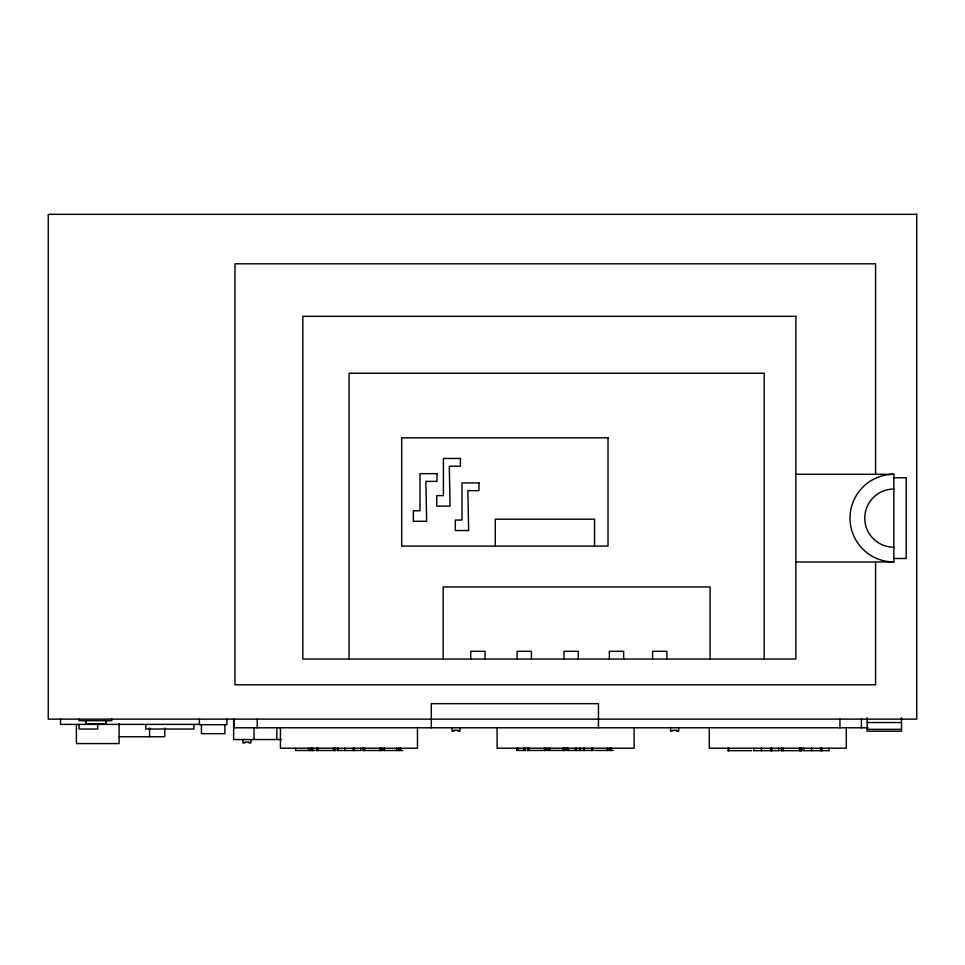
<?xml version="1.0" encoding="UTF-8"?>
<svg xmlns="http://www.w3.org/2000/svg" width="965" height="965" viewBox="0 0 965 965"><rect width="100%" height="100%" fill="white"/><g stroke="black" fill="none" stroke-linecap="round" stroke-linejoin="round"><path stroke-width="1.45" d="M795.872 474.298L893.843 474.298L893.843 561.968L795.872 561.968M893.843 477.772L906.207 477.772L906.207 558.494L893.843 558.494M867.185 722.532L901.515 722.532M200.37 724.389L60.566 724.389L60.566 719.13M233.639 727.791L868.162 727.791M867.185 729.335L901.515 729.335M119.105 736.753L164.798 736.753L164.798 728.008M281.515 739.54L233.639 739.54L233.639 719.13M295.579 750.493L314.518 750.493M316.363 750.493L335.579 750.493M337.424 750.493L360.922 750.493M362.768 750.493L381.983 750.493L381.983 748.201L381.851 750.493M383.829 750.493L402.767 750.493M525.442 750.444L516.926 750.444L516.926 748.201M527.24 750.444L546.033 750.444L546.033 748.201L545.913 750.444M547.831 750.444L565.008 750.444M593.029 750.444L566.805 750.444L566.805 748.201M594.838 750.444L613.354 750.444M728.056 750.674L751.651 750.674M753.653 750.674L779.045 750.674M781.035 750.674L801.794 750.674L801.794 748.201M803.785 750.674L829.176 750.674M901.515 717.791L901.515 731.193L867.185 731.193L867.185 717.791M875.593 474.298L875.593 263.807L234.99 263.807L234.99 684.788L875.593 684.788L875.593 561.968M861.419 719.13L861.419 727.791M846.293 727.791L846.293 748.201L709.275 748.201L709.275 727.791M839.936 719.13L839.936 727.791M828.923 748.201L828.923 750.674M822.035 748.201L822.035 750.674M821.553 748.201L821.553 750.674M820.841 748.201L820.841 750.674M811.553 748.201L811.553 750.674M803.966 748.201L803.966 750.674M801.65 748.201L801.65 750.674M801.227 748.201L801.227 750.674M800.528 748.201L800.528 750.674M799.551 748.201L799.551 750.674M783.218 748.201L783.218 750.674M782 748.201L782 750.674M781.276 748.201L781.276 750.674M778.791 748.201L778.791 750.674M771.904 748.201L771.904 750.674M771.409 748.201L771.409 750.674M770.697 748.201L770.697 750.674M764.159 659.047L764.159 373.238L349.053 373.238L349.053 659.047M761.409 748.201L761.409 750.674M753.834 748.201L753.834 750.674M728.768 748.201L728.768 750.674M728.237 748.201L728.237 750.674M710.095 659.047L710.095 586.973L443.164 586.973L443.164 659.047M678.648 727.791L678.648 731.193L676.634 731.193L676.634 730.264L672.617 730.264L672.617 731.193L670.603 731.193L670.603 727.791M666.863 659.047L666.863 651.315L652.569 651.315L652.569 659.047M634.126 727.791L634.126 748.201L497.096 748.201L497.096 727.791M623.643 659.047L623.643 651.315L609.337 651.315L609.337 659.047M611.327 748.201L611.496 750.444M610.543 748.201L610.543 750.444M609.241 748.201L609.241 750.444M607.407 748.201L607.407 750.444M598.457 727.791L598.457 703.654L431.295 703.654L431.295 727.791M594.549 546.094L594.549 519.182L495.262 519.182L495.262 546.094M592.884 748.201L592.884 750.444M592.45 748.201L592.45 750.444M591.738 748.201L591.738 750.444M584.368 748.201L584.368 750.444M583.572 748.201L583.572 750.444M580.194 748.201L580.194 750.444M579.784 748.201L579.784 750.444M578.264 659.047L578.264 651.315L563.958 651.315L563.958 659.047M576.636 748.201L576.636 750.444M576.129 748.201L576.129 750.444M575.285 748.201L575.285 750.444M568.096 748.201L568.096 750.444M567.384 748.201L567.384 750.444M566.95 748.201L566.95 750.444M564.851 748.201L564.839 750.444M564.573 748.201L564.573 750.444M564.441 748.201L564.332 750.444M564.175 748.201L564.091 750.444M563.958 748.201L563.958 750.444M563.15 748.201L563.15 750.444M549.99 748.201L549.99 750.444M549.013 748.201L549.013 750.444M548.482 748.201L548.434 750.444M547.999 748.201L547.999 750.444M545.527 748.201L545.527 750.444M544.887 748.201L544.887 750.444M544.007 748.201L544.007 750.444M531.45 659.047L531.45 651.315L517.144 651.315L517.144 659.047M529.218 748.201L529.218 750.444M528.12 748.201L528.12 750.444M527.469 748.201L527.469 750.444M525.31 748.201L525.31 750.444M525.165 748.201L525.153 750.444M524.731 748.201L524.695 750.444M523.935 748.201L523.935 750.444M518.35 748.201L518.35 750.444M517.638 748.201L517.638 750.444M517.204 748.201L517.059 750.444M485.033 659.047L485.033 651.315L470.727 651.315L470.727 659.047M460.064 727.791L460.064 731.193L458.049 731.193L458.049 730.264L454.032 730.264L454.032 731.193L452.018 731.193L452.018 727.791M417.471 727.791L417.471 748.201L280.441 748.201L280.441 727.791M400.704 748.201L400.704 750.493M399.896 748.201L399.896 750.493M398.557 748.201L398.557 750.493M396.687 748.201L396.687 750.493M384.384 748.201L384.347 750.493M383.961 748.201L383.961 750.493M381.465 748.201L381.465 750.493M380.813 748.201L380.813 750.493M379.908 748.201L379.908 750.493M364.794 748.201L364.794 750.493M363.672 748.201L363.672 750.493M362.937 748.201L362.997 750.493M360.693 748.201L360.693 750.493M354.312 748.201L354.312 750.493M353.866 748.201L353.866 750.493M353.214 748.201L353.214 750.493M344.614 748.201L344.614 750.493M338.112 748.201L338.112 750.493M337.593 748.201L337.593 750.493M335.579 748.201L335.482 750.493L335.446 748.201M335.06 748.201L335.06 750.493M334.409 748.201L334.409 750.493M333.504 748.201L333.504 750.493M318.39 748.201L318.39 750.493M317.268 748.201L317.268 750.493M316.592 748.201L316.592 750.493M316.532 748.201L316.532 750.493M312.624 748.201L312.624 750.493M312.455 748.201L312.455 750.493M312.31 748.201L312.31 750.493M311.659 748.201L311.659 750.493M310.32 748.201L310.32 750.493M308.438 748.201L308.438 750.493M295.712 748.201L295.724 750.493M276.81 727.791L276.81 739.54M257.245 719.13L257.245 727.791M254.048 727.791L254.048 739.54M250.912 739.54L250.912 742.941L248.91 742.941L248.91 742.013L244.881 742.013L244.881 742.941L242.878 742.941L242.878 739.54M234.109 719.13L234.109 727.791M226.932 719.13L226.932 724.691L199.393 724.691L199.393 719.13M224.893 724.691L224.893 733.665L201.42 733.665L201.42 724.691M193.941 724.389L193.941 729.021L145.787 729.021L145.787 724.799M149.563 728.008L149.563 736.753M119.105 723.629L119.105 743.569L76.416 743.569L76.416 724.944M111.723 719.13L111.723 720.674L79.07 720.674L79.07 719.13M106.066 720.674L106.066 723.762L85.909 723.762L85.909 720.674M105.704 720.674L105.704 723.762M97.646 724.389L97.646 729.021L79.094 729.021L79.094 724.389M86.271 720.674L86.271 723.762M893.843 561.968A43.835 43.835 0 0 1 850.008 518.133A43.835 43.835 0 0 1 893.843 474.298M893.843 547.215A29.071 29.071 0 0 1 864.761 518.133A29.071 29.071 0 0 1 893.843 489.062M916.75 214.327L48.25 214.327L48.25 719.13L916.75 719.13L916.75 214.327M795.872 316.327L302.829 316.327L302.829 659.047L795.872 659.047L795.872 316.327M608.022 437.833L401.705 437.833L401.705 546.094L608.022 546.094L608.022 437.833M460.426 458.471L443.418 458.471L443.418 495.6L436.771 495.6L436.771 506.106L450.064 506.106L449.292 466.216L460.426 466.216L460.426 458.471M437 473.658L419.992 473.658L419.992 510.774L413.346 510.774L413.346 521.293L426.639 521.293L425.867 481.39L437 481.39L437 473.658M479.002 482.922L461.994 482.922L461.994 520.038L455.347 520.038L455.347 530.545L468.64 530.545L467.868 490.654L479.002 490.654L479.002 482.922"/></g></svg>
